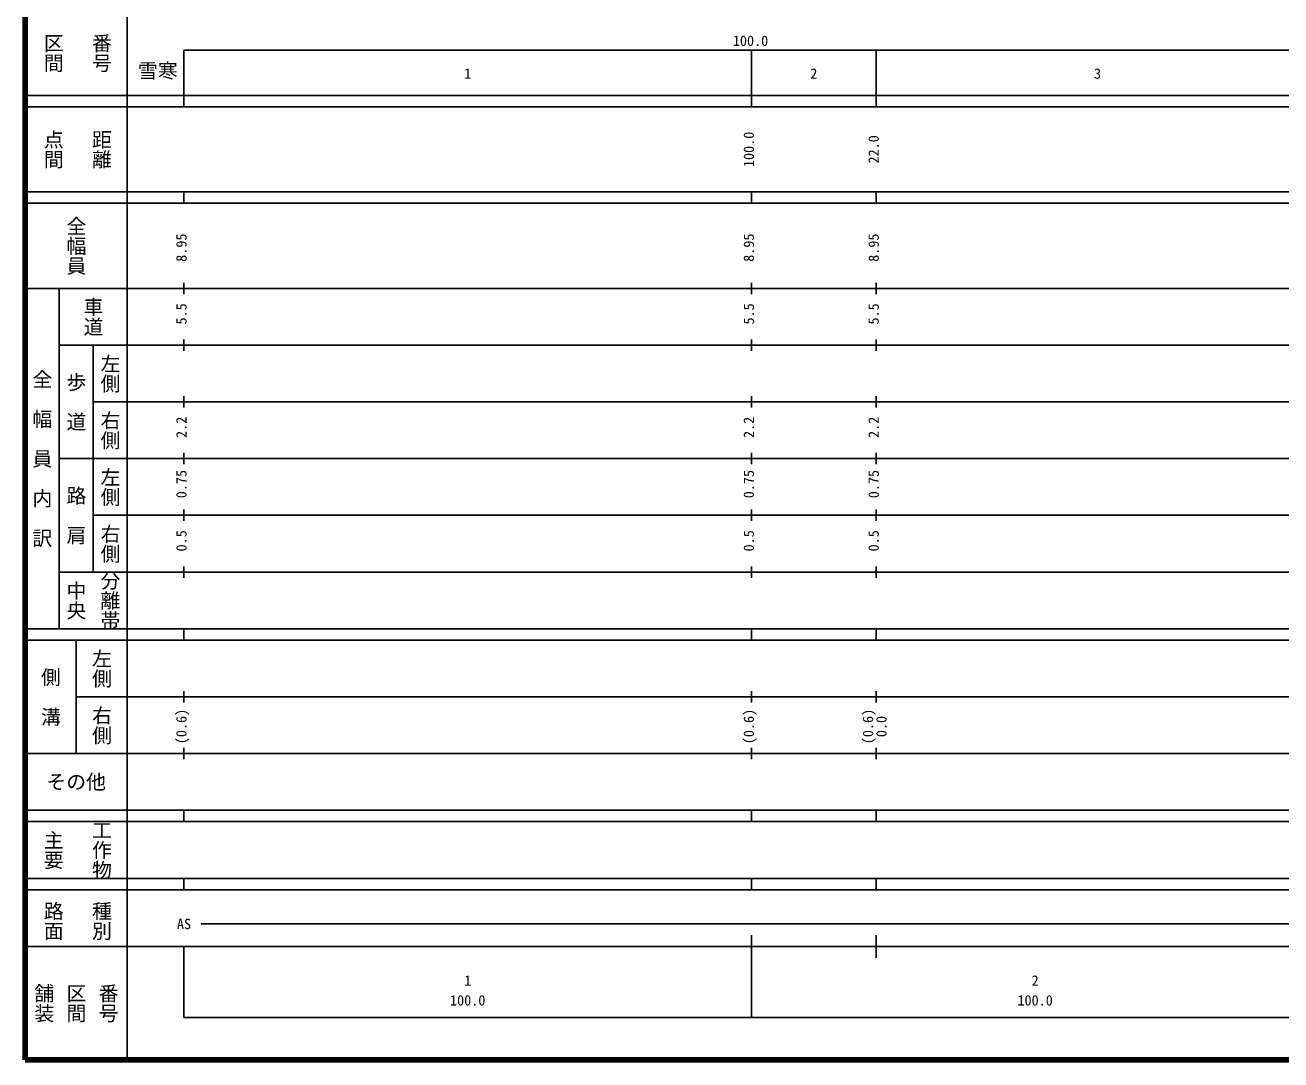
# Model space of a CAD drawing. Units: millimetres on the paper, enlarged 1000 times. Extents: x 40000 to 680000, y 20000 to 380000.
# Drawn here: x 40000 to 261311, y 20000 to 202409 of the extents above; entities that cross this region are included whole.
import ezdxf
from ezdxf.enums import TextEntityAlignment as Align

# ---------------------------------------------------------------- set-up
doc = ezdxf.new("R2010")
doc.units = ezdxf.units.MM
doc.header["$LTSCALE"] = 1000
doc.layers.add('M-TTL', color=2, linetype='Continuous', lineweight=140)
doc.layers.add('M-TTL-BAND', color=7, linetype='Continuous', lineweight=25)
doc.layers.add('M-TTL-TXT', color=7, linetype='Continuous')
doc.styles.add('@ＭＳ ゴシック', font='')
doc.styles.add('ＭＳ ゴシック', font='')
doc.styles.get('@ＭＳ ゴシック').set_extended_font_data('@MS Gothic')
doc.styles.get('ＭＳ ゴシック').set_extended_font_data('MS Gothic')

msp = doc.modelspace()

# ---------------------------------------------------------------- linework, layer by layer
at = {"layer": 'M-TTL'}
for p, q in [((40000, 380000), (40000, 20000)), ((40000, 20000), (680000, 20000))]:
    msp.add_line(p, q, dxfattribs=at)
at = {"layer": 'M-TTL-BAND'}
for p, q in [((58000, 370000), (58000, 20000)), ((68000, 198000), (579000, 198000)), ((68000, 198000), (68000, 188000)), ((168000, 188000), (168000, 198000)), ((190000, 188000), (190000, 198000)), ((40000, 190000), (579000, 190000)), ((40000, 188000), (579000, 188000)), ((40000, 173000), (579000, 173000)), ((68000, 171000), (68000, 173000)), ((168000, 171000), (168000, 173000)), ((190000, 171000), (190000, 173000)), ((40000, 171000), (579000, 171000)), ((40000, 156000), (579000, 156000)), ((46000, 96000), (46000, 156000)), ((68000, 155000), (68000, 157000)), ((168000, 155000), (168000, 157000)), ((190000, 155000), (190000, 157000)), ((68000, 145000), (68000, 147000)), ((168000, 145000), (168000, 147000)), ((190000, 145000), (190000, 147000)), ((46000, 146000), (579000, 146000)), ((52000, 146000), (52000, 106000)), ((52000, 136000), (579000, 136000)), ((68000, 135000), (68000, 137000)), ((168000, 135000), (168000, 137000)), ((190000, 135000), (190000, 137000)), ((68000, 125000), (68000, 127000)), ((168000, 125000), (168000, 127000)), ((190000, 125000), (190000, 127000)), ((46000, 126000), (579000, 126000)), ((52000, 116000), (579000, 116000)), ((68000, 115000), (68000, 117000)), ((168000, 115000), (168000, 117000)), ((190000, 115000), (190000, 117000)), ((68000, 105000), (68000, 107000)), ((168000, 105000), (168000, 107000)), ((190000, 105000), (190000, 107000)), ((46000, 106000), (579000, 106000)), ((40000, 96000), (579000, 96000)), ((68000, 94000), (68000, 96000)), ((168000, 94000), (168000, 96000)), ((190000, 94000), (190000, 96000)), ((40000, 94000), (579000, 94000)), ((49000, 94000), (49000, 74000)), ((68000, 83000), (68000, 85000)), ((168000, 83000), (168000, 85000)), ((190000, 83000), (190000, 85000)), ((49000, 84000), (579000, 84000)), ((40000, 74000), (579000, 74000)), ((68000, 73000), (68000, 75000)), ((168000, 73000), (168000, 75000)), ((190000, 73000), (190000, 75000)), ((40000, 64000), (579000, 64000)), ((40000, 62000), (579000, 62000)), ((68000, 62000), (68000, 64000)), ((168000, 62000), (168000, 64000)), ((190000, 62000), (190000, 64000)), ((40000, 52000), (579000, 52000)), ((68000, 50000), (68000, 52000)), ((168000, 50000), (168000, 52000)), ((190000, 50000), (190000, 52000)), ((40000, 50000), (579000, 50000)), ((71000, 44000), (565000, 44000)), ((40000, 40000), (579000, 40000)), ((68000, 40000), (68000, 27500)), ((168000, 27500), (168000, 42000)), ((190000, 38000), (190000, 42000)), ((68000, 27500), (579000, 27500))]:
    msp.add_line(p, q, dxfattribs=at)

# ---------------------------------------------------------------- texts
at = {"layer": 'M-TTL-BAND', "style": '@ＭＳ ゴシック'}
for s, p in [('区間', (45000, 197500)), ('番号', (53500, 197500)), ('点間', (45000, 180500)), ('距離', (53500, 180500)), ('全幅員', (49000, 163500)), ('車道', (52000, 151000)), ('左側', (55000, 141000)), ('全\u3000幅\u3000員\u3000内\u3000訳', (43000, 126000)), ('歩\u3000道', (49000, 136000)), ('右側', (55000, 131000)), ('左側', (55000, 121000)), ('路\u3000肩', (49000, 116000)), ('右側', (55000, 111000)), ('中央', (49000, 101000)), ('分離帯', (55000, 101000)), ('左側', (53500, 89000)), ('側\u3000溝', (44500, 84000)), ('右側', (53500, 79000)), ('主要', (45000, 57000)), ('工作物', (53500, 57000)), ('路面', (45000, 44500)), ('種別', (53500, 44500)), ('舗装', (43333, 30000)), ('番号', (54667, 30000)), ('区間', (49000, 30000))]:
    msp.add_text(s, height=2566, rotation=270, dxfattribs=at).set_placement(p, align=Align.MIDDLE_CENTER)
at = {"layer": 'M-TTL-BAND', "style": 'ＭＳ ゴシック'}
for s, p in [('100.0', (167844, 198195)), ('2', (179000, 192405)), ('3', (229000, 192405)), ('1', (118000, 192405)), ('AS', (68000, 42500)), ('1', (118000, 32523)), ('2', (218000, 32523)), ('100.0', (118000, 29033)), ('100.0', (218000, 29033))]:
    msp.add_text(s, height=1833, dxfattribs=at).set_placement(p, align=Align.BOTTOM_CENTER)
for s, p in [('100.0', (169000, 180500)), ('22.0', (191000, 180500)), ('8.95', (69000, 163174)), ('8.95', (169000, 163174)), ('8.95', (191000, 163174)), ('5.5', (69000, 151500)), ('5.5', (169000, 151500)), ('5.5', (191000, 151500)), ('2.2', (69000, 131500)), ('2.2', (169000, 131500)), ('2.2', (191000, 131500)), ('0.75', (69000, 121500)), ('0.75', (169000, 121500)), ('0.75', (191000, 121500)), ('0.5', (69000, 111500)), ('0.5', (169000, 111500)), ('0.5', (191000, 111500)), ('(0.6)', (69000, 78764)), ('(0.6)', (169000, 78764)), ('(0.6)', (190000, 78764)), ('0.0', (192370, 78764))]:
    msp.add_text(s, height=1833, rotation=90, dxfattribs=at).set_placement(p, align=Align.BOTTOM_CENTER)
msp.add_text('その他', height=2566, dxfattribs=at).set_placement((49000, 69000), align=Align.MIDDLE_CENTER)
at = {"layer": 'M-TTL-TXT', "style": 'ＭＳ ゴシック'}
msp.add_text('雪寒', height=2566, dxfattribs=at).set_placement((63386, 194346), align=Align.MIDDLE_CENTER)

doc.saveas('drawing.dxf')
